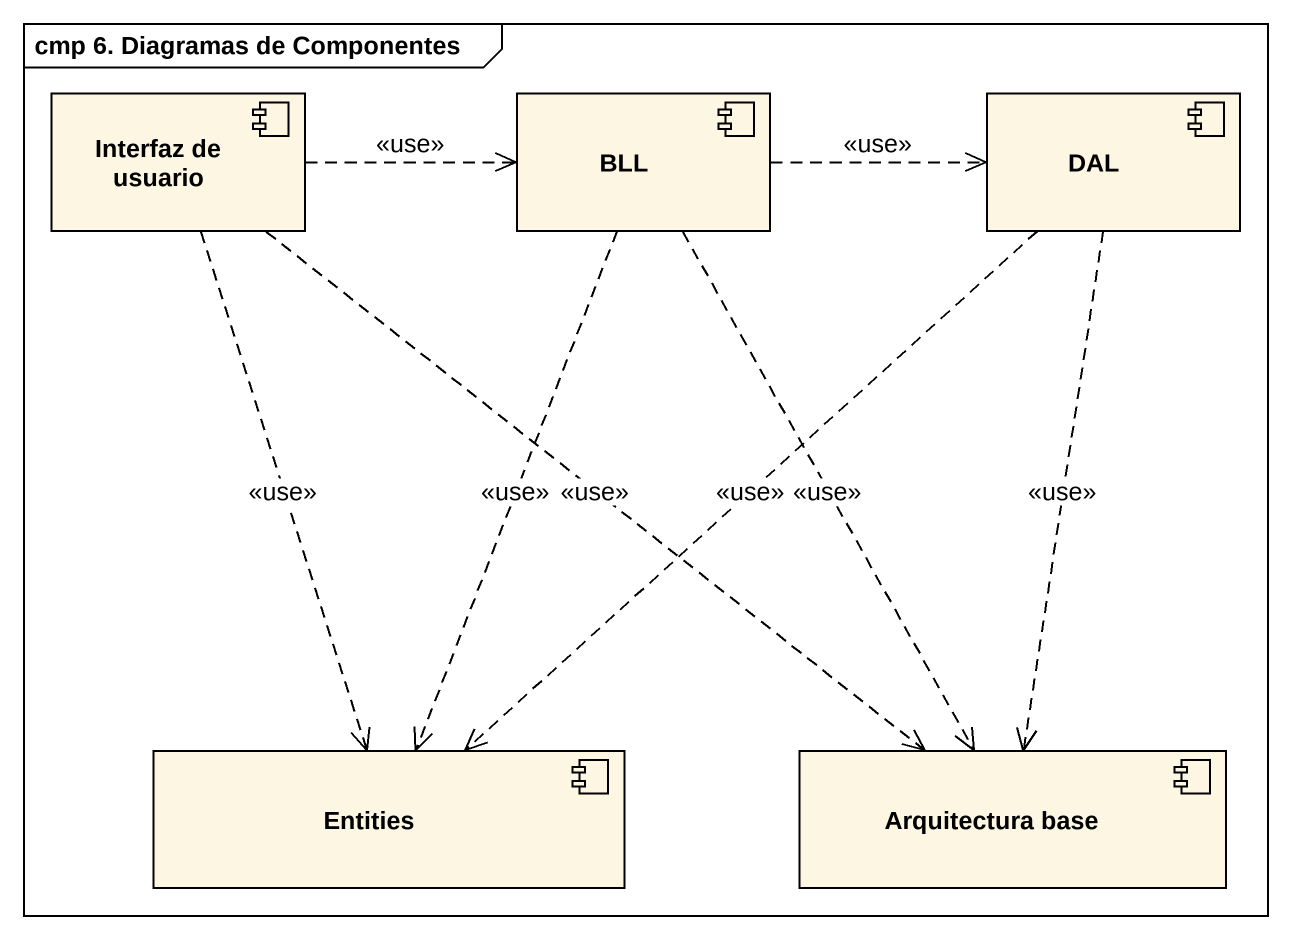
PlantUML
@startuml
mainframe cmp 6. Diagramas de Componentes
component "Interfaz de usuario" as Interfaz_de_usuario
component BLL
component DAL
component Entities
component "Arquitectura base" as Arquitectura_base
Interfaz_de_usuario .right.> BLL : <<use>>
Interfaz_de_usuario ..> Entities : <<use>>
Interfaz_de_usuario ..> Arquitectura_base : <<use>>
BLL .right.> DAL : <<use>>
BLL ..> Entities : <<use>>
BLL ..> Arquitectura_base : <<use>>
DAL ..> Entities : <<use>>
DAL ..> Arquitectura_base : <<use>>
@enduml
